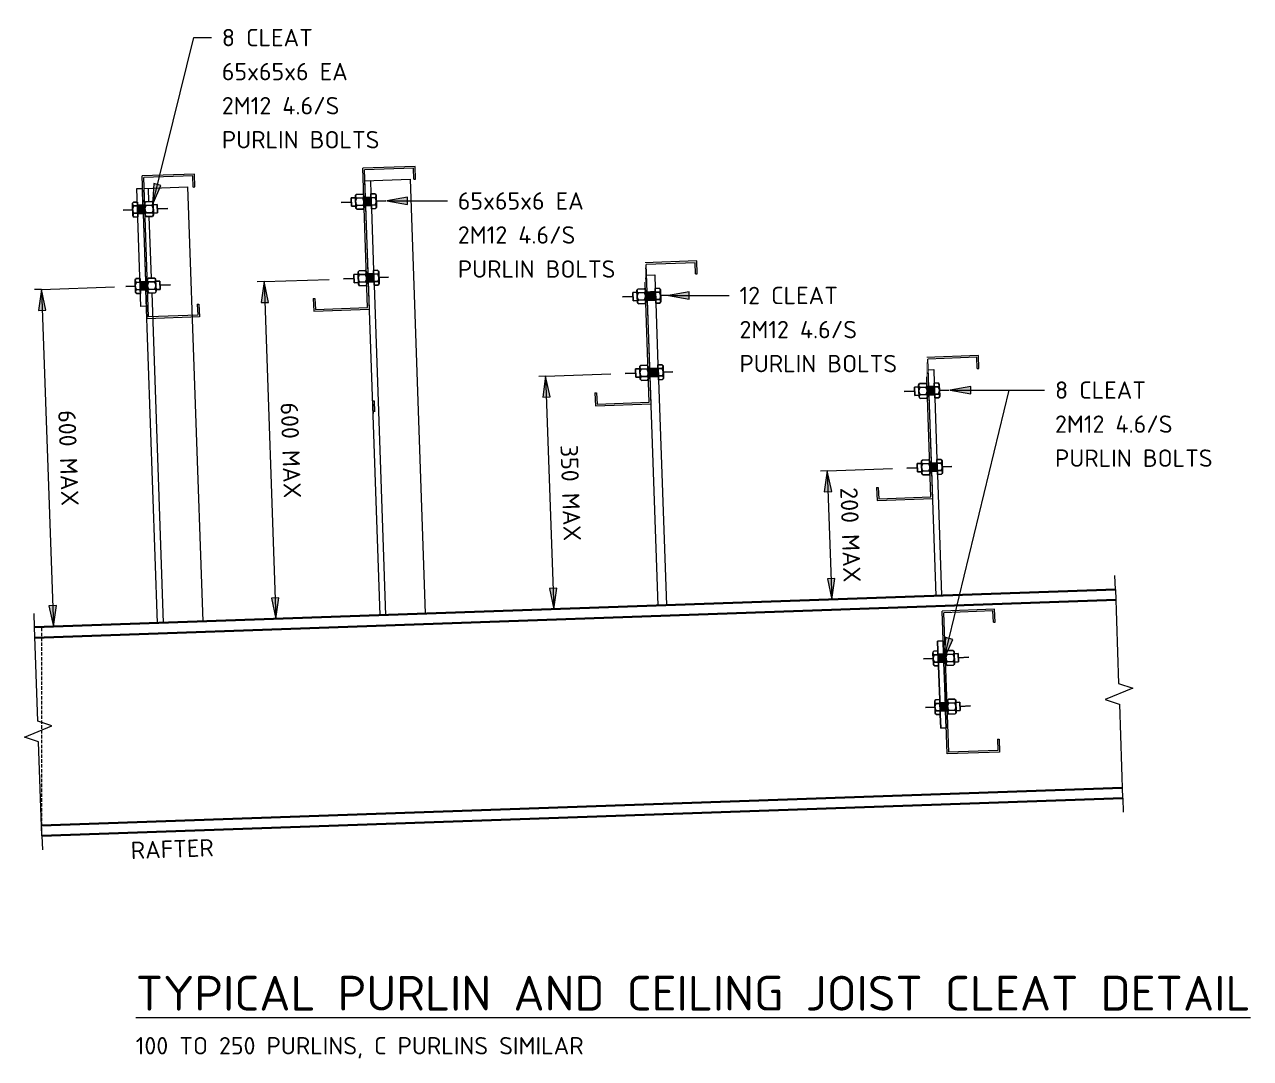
# Model space of a CAD drawing. Header units: millimetres. Extents: x 1168 to 16376, y 1585 to 4936.
# Drawn here: x 4746 to 6508, y 2176 to 3662 of the extents above; entities that cross this region are included whole.
import ezdxf

# ---------------------------------------------------------------- set-up
doc = ezdxf.new("R2010")
doc.units = ezdxf.units.MM
doc.linetypes.add('Dash', pattern=[7, 5, -2])
for name, color, linetype, lineweight in [('A-000-T_TEXT', 231, 'Continuous', 13), ('A-010-D_DIM', 211, 'Continuous', 13), ('A-010-D_DIM-10', 211, 'Continuous', 13), ('A-010-M_LINE', 90, 'Continuous', 13), ('Z-000-T_TEXT', 131, 'Continuous', 18), ('Z-060-M_DETAIL', 92, 'Continuous', 25), ('Z-200_P_REF_PLANE', 111, 'Dash', 13)]:
    doc.layers.add(name, color=color, linetype=linetype, lineweight=lineweight)
doc.styles.add('ISOCPEUR', font='isocpeur.ttf', dxfattribs={"height": 25})
doc.styles.add('ISOCPEUR_1', font='isocpeur.ttf', dxfattribs={"height": 50})
doc.dimstyles.new('2_5___Arrow', dxfattribs={"dimscale": 304.8, "dimtxt": 24.899529, "dimasz": 0.098425, "dimexe": 0.032808, "dimexo": 0.052493, "dimgap": 0.032808, "dimtad": 1, "dimdec": 0, "dimzin": 0, "dimdsep": 46, "dimtxsty": 'ISOCPEUR', "dimsah": 1, "dimcen": 0.09, "dimadec": 0, "dimazin": 0, "dimtfac": 1, "dimtdec": 4, "dimtix": 1, "dimtmove": 0, "dimatfit": 3, "dimfxl": 1, "dimtvp": 1, "dimtolj": 1, "dimtzin": 0, "dimlwd": 18, "dimlwe": 18, "dimarcsym": 2})

# ---------------------------------------------------------------- blocks, each defined once
blk = doc.blocks.new('NRP_Break Line _v2_ - Section-3988917-S6_901 - TYPICAL PURLIN AND CEILING JOIST CLEAT DETAIL')
at = {"layer": 'Z-060-M_DETAIL', "lineweight": 18}
for p, q in [((0, 0), (135, 0)), ((165, 0), (300, 0))]:
    blk.add_line(p, q, dxfattribs=at)
blk = doc.blocks.new('NRP_Bolt Detailed Section _v2_ - M12-3988971-S6_901 - TYPICAL PURLIN AND CEILING JOIST CLEAT DETAIL')
at = {"layer": 'Z-060-M_DETAIL'}
blk.add_hatch(color=256, dxfattribs=at).paths.add_polyline_path([(0, 6), (0, -6), (10.4, -6), (10.4, 6)])
for p, q in [((-7.3, 8), (-7.3, -8)), ((0, 10.7), (-5.8, 10.7)), ((0, 5.3), (-5.8, 5.3)), ((0, -10.7), (0, 10.7)), ((10.4, 6), (0, 6)), ((0, 6), (0, -6)), ((10.4, 8), (10.4, -8)), ((10.4, -6), (10.4, 6)), ((11.9, 10.7), (20.9, 10.7)), ((11.9, 5.3), (20.9, 5.3)), ((22.4, -8), (22.4, 8)), ((28.4, 6), (22.4, 6)), ((28.4, -6), (28.4, 6)), ((-7.3, 0), (-21, 0)), ((0, -5.3), (-5.8, -5.3)), ((0, -10.7), (-5.8, -10.7)), ((0, -6), (10.4, -6)), ((11.9, -5.3), (20.9, -5.3)), ((11.9, -10.7), (20.9, -10.7)), ((22.4, -6), (28.4, -6)), ((28.4, 0), (43.4, 0))]:
    blk.add_line(p, q, dxfattribs=at)
for centre, radius, start, end in [((-4.2, 8), 3.1, 120.5102, 239.4898), ((2.8, 0), 10.1, 148.1145, 211.8855), ((13.5, 8), 3.1, 120.5102, 239.4898), ((20.5, 0), 10.1, 148.1145, 211.8855), ((19.3, 8), 3.1, 300.5102, 59.4898), ((12.3, 0), 10.1, 328.1145, 31.8855), ((-4.2, -8), 3.1, 120.5102, 239.4898), ((13.5, -8), 3.1, 120.5102, 239.4898), ((19.3, -8), 3.1, 300.5102, 59.4898)]:
    blk.add_arc(centre, radius, start, end, dxfattribs=at)
blk = doc.blocks.new('NRP_Bolt Detailed Section _v2_ - M12-3989139-S6_901 - TYPICAL PURLIN AND CEILING JOIST CLEAT DETAIL')
at = {"layer": 'Z-060-M_DETAIL'}
blk.add_hatch(color=256, dxfattribs=at).paths.add_polyline_path([(0, 6), (0, -6), (14.4, -6), (14.4, 6)])
for p, q in [((-7.3, 8), (-7.3, -8)), ((0, 10.7), (-5.8, 10.7)), ((0, 5.3), (-5.8, 5.3)), ((0, -10.7), (0, 10.7)), ((14.4, 6), (0, 6)), ((0, 6), (0, -6)), ((14.4, 8), (14.4, -8)), ((14.4, -6), (14.4, 6)), ((15.9, 10.7), (24.9, 10.7)), ((15.9, 5.3), (24.9, 5.3)), ((26.4, -8), (26.4, 8)), ((32.4, 6), (26.4, 6)), ((32.4, -6), (32.4, 6)), ((-7.3, 0), (-21, 0)), ((0, -5.3), (-5.8, -5.3)), ((0, -10.7), (-5.8, -10.7)), ((0, -6), (14.4, -6)), ((15.9, -5.3), (24.9, -5.3)), ((15.9, -10.7), (24.9, -10.7)), ((26.4, -6), (32.4, -6)), ((32.4, 0), (47.4, 0))]:
    blk.add_line(p, q, dxfattribs=at)
for centre, radius, start, end in [((-4.2, 8), 3.1, 120.5102, 239.4898), ((2.8, 0), 10.1, 148.1145, 211.8855), ((17.5, 8), 3.1, 120.5102, 239.4898), ((24.5, 0), 10.1, 148.1145, 211.8855), ((23.3, 8), 3.1, 300.5102, 59.4898), ((16.3, 0), 10.1, 328.1145, 31.8855), ((-4.2, -8), 3.1, 120.5102, 239.4898), ((17.5, -8), 3.1, 120.5102, 239.4898), ((23.3, -8), 3.1, 300.5102, 59.4898)]:
    blk.add_arc(centre, radius, start, end, dxfattribs=at)
blk = doc.blocks.new('NRP_Purlin Cleat _v2_ - 150-3989145-S6_901 - TYPICAL PURLIN AND CEILING JOIST CLEAT DETAIL')
at = {"layer": 'Z-060-M_DETAIL'}
for points in [[(8, -36.3), (8, -24.3), (-3, -24.3), (-3, -36.3)], [(8, -106.3), (8, -94.3), (-3, -94.3), (-3, -106.3)]]:
    blk.add_hatch(color=256, dxfattribs=at).paths.add_polyline_path(points)
for p, q in [((0, 0), (0, -24.3)), ((8, 0), (0, 0)), ((8, -19.6), (8, 0)), ((-21, -30.3), (-36, -30.3)), ((-21, -36.3), (-21, -24.3)), ((-21, -24.3), (-15, -24.3)), ((-15, -38.3), (-15, -22.3)), ((-4.5, -19.6), (-13.5, -19.6)), ((-4.5, -25), (-13.5, -25)), ((-3, -22.3), (-3, -38.3)), ((-3, -24.3), (-3, -36.3)), ((8, -24.3), (-3, -24.3)), ((8, -19.6), (13.8, -19.6)), ((8, -41), (8, -19.6)), ((8, -36.3), (8, -24.3)), ((8, -25), (13.8, -25)), ((15.3, -22.3), (15.3, -38.3)), ((15.3, -30.3), (29, -30.3)), ((-15, -36.3), (-21, -36.3)), ((-4.5, -35.6), (-13.5, -35.6)), ((-4.5, -41), (-13.5, -41)), ((-3, -36.3), (8, -36.3)), ((0, -36.3), (0, -94.3)), ((8, -35.6), (13.8, -35.6)), ((8, -89.6), (8, -41)), ((8, -41), (13.8, -41)), ((-21, -100.3), (-36, -100.3)), ((-21, -106.3), (-21, -94.3)), ((-21, -94.3), (-15, -94.3)), ((-15, -108.3), (-15, -92.3)), ((-4.5, -89.6), (-13.5, -89.6)), ((-4.5, -95), (-13.5, -95)), ((-4.5, -105.6), (-13.5, -105.6)), ((-3, -92.3), (-3, -108.3)), ((-3, -94.3), (-3, -106.3)), ((8, -94.3), (-3, -94.3)), ((8, -89.6), (13.8, -89.6)), ((8, -111), (8, -89.6)), ((8, -106.3), (8, -94.3)), ((8, -95), (13.8, -95)), ((8, -105.6), (13.8, -105.6)), ((15.3, -92.3), (15.3, -108.3)), ((15.3, -100.3), (29, -100.3)), ((-15, -106.3), (-21, -106.3)), ((-4.5, -111), (-13.5, -111)), ((-3, -106.3), (8, -106.3)), ((0, -106.3), (0, -125.3)), ((8, -125.3), (8, -111)), ((8, -111), (13.8, -111)), ((0, -125.3), (8, -125.3))]:
    blk.add_line(p, q, dxfattribs=at)
for centre, radius, start, end in [((-11.9, -22.3), 3.1, 120.5102, 239.4898), ((-4.9, -30.3), 10.1, 148.1145, 211.8855), ((-6.1, -22.3), 3.1, 300.5102, 59.4898), ((-13.1, -30.3), 10.1, 328.1145, 31.8855), ((12.2, -22.3), 3.1, 300.5102, 59.4898), ((5.2, -30.3), 10.1, 328.1145, 31.8855), ((-11.9, -38.3), 3.1, 120.5102, 239.4898), ((-6.1, -38.3), 3.1, 300.5102, 59.4898), ((12.2, -38.3), 3.1, 300.5102, 59.4898), ((-11.9, -92.3), 3.1, 120.5102, 239.4898), ((-4.9, -100.3), 10.1, 148.1145, 211.8855), ((-11.9, -108.3), 3.1, 120.5102, 239.4898), ((-6.1, -92.3), 3.1, 300.5102, 59.4898), ((-13.1, -100.3), 10.1, 328.1145, 31.8855), ((-6.1, -108.3), 3.1, 300.5102, 59.4898), ((12.2, -92.3), 3.1, 300.5102, 59.4898), ((5.2, -100.3), 10.1, 328.1145, 31.8855), ((12.2, -108.3), 3.1, 300.5102, 59.4898)]:
    blk.add_arc(centre, radius, start, end, dxfattribs=at)
blk = doc.blocks.new('NRP_Bolt Detailed Section _v2_ - M12-3988969-S6_901 - TYPICAL PURLIN AND CEILING JOIST CLEAT DETAIL')
at = {"layer": 'Z-060-M_DETAIL'}
blk.add_hatch(color=256, dxfattribs=at).paths.add_polyline_path([(0, -6), (10.4, -6), (10.4, 6), (0, 6)])
for p, q in [((-7.3, 0), (-21, 0)), ((-7.3, -8), (-7.3, 8)), ((0, 10.7), (-5.8, 10.7)), ((0, 5.3), (-5.8, 5.3)), ((0, 10.7), (0, -10.7)), ((10.4, 6), (0, 6)), ((0, 6), (0, -6)), ((10.4, -8), (10.4, 8)), ((10.4, -6), (10.4, 6)), ((11.9, 10.7), (20.9, 10.7)), ((11.9, 5.3), (20.9, 5.3)), ((22.4, 8), (22.4, -8)), ((22.4, 6), (28.4, 6)), ((28.4, 6), (28.4, -6)), ((28.4, 0), (43.4, 0)), ((0, -5.3), (-5.8, -5.3)), ((0, -10.7), (-5.8, -10.7)), ((0, -6), (10.4, -6)), ((11.9, -5.3), (20.9, -5.3)), ((11.9, -10.7), (20.9, -10.7)), ((28.4, -6), (22.4, -6))]:
    blk.add_line(p, q, dxfattribs=at)
for centre, radius, start, end in [((-4.2, 8), 3.1, 120.5102, 239.4898), ((2.8, 0), 10.1, 148.1145, 211.8855), ((13.5, 8), 3.1, 120.5102, 239.4898), ((20.5, 0), 10.1, 148.1145, 211.8855), ((19.3, 8), 3.1, 300.5102, 59.4898), ((12.3, 0), 10.1, 328.1145, 31.8855), ((-4.2, -8), 3.1, 120.5102, 239.4898), ((13.5, -8), 3.1, 120.5102, 239.4898), ((19.3, -8), 3.1, 300.5102, 59.4898)]:
    blk.add_arc(centre, radius, start, end, dxfattribs=at)
blk = doc.blocks.new('DIMBLOCK7-S6_901 - TYPICAL PURLIN AND CEILING JOIST CLEAT DETAIL')
at = {"layer": 'A-010-D_DIM-10', "lineweight": 18}
for points in [[(5090, 3292.3), (5085.8, 3262.1), (5096.3, 3262.5)], [(5106.9, 2807.6), (5111.2, 2837.7), (5100.6, 2837.4)]]:
    blk.add_hatch(color=256, dxfattribs=at).paths.add_polyline_path(points)
for p, q in [((5090, 3292.3), (5080, 3291.9)), ((5090, 3292.3), (5085.8, 3262.1)), ((5090, 3292.3), (5183.5, 3295.6)), ((5090, 3292.3), (5106.9, 2807.6)), ((5096.3, 3262.5), (5090, 3292.3)), ((5085.8, 3262.1), (5096.3, 3262.5)), ((5111.2, 2837.7), (5100.6, 2837.4)), ((5100.6, 2837.4), (5106.9, 2807.6)), ((5106.9, 2807.6), (5111.2, 2837.7)), ((5106.9, 2807.6), (5096.9, 2807.2)), ((5106.9, 2807.6), (5112.1, 2807.8))]:
    blk.add_line(p, q, dxfattribs=at)
at = {"layer": 'A-010-D_DIM-10', "color": 0, "lineweight": 18, "insert": (5138.7, 3119.1), "char_height": 25, "width": 162.613, "attachment_point": 1, "rotation": 272, "line_spacing_factor": 1.149209, "style": 'ISOCPEUR'}
blk.add_mtext('600 MAX', dxfattribs=at)
blk = doc.blocks.new('DIMBLOCK8-S6_901 - TYPICAL PURLIN AND CEILING JOIST CLEAT DETAIL')
at = {"layer": 'A-010-D_DIM-10', "lineweight": 18}
for points in [[(5495, 3156.3), (5490.7, 3126.2), (5501.3, 3126.5)], [(5506.7, 2821.5), (5510.9, 2851.7), (5500.3, 2851.3)]]:
    blk.add_hatch(color=256, dxfattribs=at).paths.add_polyline_path(points)
for p, q in [((5495, 3156.3), (5485, 3156)), ((5495, 3156.3), (5490.7, 3126.2)), ((5495, 3156.3), (5588.5, 3159.6)), ((5495, 3156.3), (5506.7, 2821.5)), ((5501.3, 3126.5), (5495, 3156.3)), ((5490.7, 3126.2), (5501.3, 3126.5)), ((5510.9, 2851.7), (5500.3, 2851.3)), ((5500.3, 2851.3), (5506.7, 2821.5)), ((5506.7, 2821.5), (5510.9, 2851.7)), ((5506.7, 2821.5), (5496.7, 2821.2)), ((5506.7, 2821.5), (5511.9, 2821.7))]:
    blk.add_line(p, q, dxfattribs=at)
at = {"layer": 'A-010-D_DIM-10', "color": 0, "lineweight": 18, "insert": (5541.1, 3058.1), "char_height": 25, "width": 162.613, "attachment_point": 1, "rotation": 272, "line_spacing_factor": 1.149209, "style": 'ISOCPEUR'}
blk.add_mtext('350 MAX', dxfattribs=at)
blk = doc.blocks.new('DIMBLOCK9-S6_901 - TYPICAL PURLIN AND CEILING JOIST CLEAT DETAIL')
at = {"layer": 'A-010-D_DIM-10', "lineweight": 18}
for points in [[(5900, 3020.4), (5895.7, 2990.2), (5906.3, 2990.6)], [(5906.4, 2835.5), (5910.7, 2865.7), (5900.1, 2865.3)]]:
    blk.add_hatch(color=256, dxfattribs=at).paths.add_polyline_path(points)
for p, q in [((5900, 3020.4), (5890, 3020)), ((5900, 3020.4), (5895.7, 2990.2)), ((5900, 3020.4), (5993.5, 3023.7)), ((5900, 3020.4), (5906.4, 2835.5)), ((5906.3, 2990.6), (5900, 3020.4)), ((5895.7, 2990.2), (5906.3, 2990.6)), ((5910.7, 2865.7), (5900.1, 2865.3)), ((5900.1, 2865.3), (5906.4, 2835.5)), ((5906.4, 2835.5), (5910.7, 2865.7)), ((5906.4, 2835.5), (5896.4, 2835.2)), ((5906.4, 2835.5), (5911.6, 2835.7))]:
    blk.add_line(p, q, dxfattribs=at)
at = {"layer": 'A-010-D_DIM-10', "color": 0, "lineweight": 18, "insert": (5943.5, 2997.1), "char_height": 25, "width": 162.613, "attachment_point": 1, "rotation": 272, "line_spacing_factor": 1.149209, "style": 'ISOCPEUR'}
blk.add_mtext('200 MAX', dxfattribs=at)
blk = doc.blocks.new('DIMBLOCK10-S6_901 - TYPICAL PURLIN AND CEILING JOIST CLEAT DETAIL')
at = {"layer": 'A-010-D_DIM-10', "lineweight": 18}
for points in [[(4770.2, 3281.1), (4765.9, 3251), (4776.5, 3251.3)], [(4787.1, 2796.4), (4791.4, 2826.6), (4780.8, 2826.2)]]:
    blk.add_hatch(color=256, dxfattribs=at).paths.add_polyline_path(points)
for p, q in [((4770.2, 3281.1), (4760.2, 3280.8)), ((4770.2, 3281.1), (4765.9, 3251)), ((4770.2, 3281.1), (4875.1, 3284.8)), ((4770.2, 3281.1), (4787.1, 2796.4)), ((4776.5, 3251.3), (4770.2, 3281.1)), ((4765.9, 3251), (4776.5, 3251.3)), ((4791.4, 2826.6), (4780.8, 2826.2)), ((4780.8, 2826.2), (4787.1, 2796.4)), ((4787.1, 2796.4), (4791.4, 2826.6)), ((4787.1, 2796.4), (4777.1, 2796.1)), ((4787.1, 2796.4), (4792.3, 2796.6))]:
    blk.add_line(p, q, dxfattribs=at)
at = {"layer": 'A-010-D_DIM-10', "color": 0, "lineweight": 18, "insert": (4818.9, 3108), "char_height": 25, "width": 162.613, "attachment_point": 1, "rotation": 272, "line_spacing_factor": 1.149209, "style": 'ISOCPEUR'}
blk.add_mtext('600 MAX', dxfattribs=at)
blk = doc.blocks.new('DIMBLOCK11-S6_901 - TYPICAL PURLIN AND CEILING JOIST CLEAT DETAIL')
at = {"layer": 'A-010-D_DIM-10', "lineweight": 18}
for points in [[(5495, 3156.3), (5490.7, 3126.2), (5501.3, 3126.5)], [(5506.7, 2821.5), (5510.9, 2851.7), (5500.3, 2851.3)]]:
    blk.add_hatch(color=256, dxfattribs=at).paths.add_polyline_path(points)
for p, q in [((5495, 3156.3), (5485, 3156)), ((5495, 3156.3), (5490.7, 3126.2)), ((5495, 3156.3), (5588.5, 3159.6)), ((5495, 3156.3), (5506.7, 2821.5)), ((5501.3, 3126.5), (5495, 3156.3)), ((5490.7, 3126.2), (5501.3, 3126.5)), ((5510.9, 2851.7), (5500.3, 2851.3)), ((5500.3, 2851.3), (5506.7, 2821.5)), ((5506.7, 2821.5), (5510.9, 2851.7)), ((5506.7, 2821.5), (5496.7, 2821.2)), ((5506.7, 2821.5), (5511.9, 2821.7))]:
    blk.add_line(p, q, dxfattribs=at)
at = {"layer": 'A-010-D_DIM-10', "color": 0, "lineweight": 18, "insert": (5541.1, 3058.1), "char_height": 25, "width": 162.613, "attachment_point": 1, "rotation": 272, "line_spacing_factor": 1.149209, "style": 'ISOCPEUR'}
blk.add_mtext('350 MAX', dxfattribs=at)

msp = doc.modelspace()

# ---------------------------------------------------------------- hatches: boundary and pattern name
at = {"layer": 'A-000-T_TEXT', "lineweight": 18}
for points in [[(4929.5, 3402.9), (4941.8, 3430.7), (4931.5, 3433.3)], [(5266.5, 3408.3), (5296.5, 3403.1), (5296.5, 3413.6)], [(5671.5, 3272.4), (5701.5, 3267.1), (5701.5, 3277.7)], [(6076.5, 3136.4), (6106.5, 3131.2), (6106.5, 3141.7)], [(6068.1, 2750.2), (6080.3, 2778.1), (6070, 2780.6)]]:
    msp.add_hatch(color=7, dxfattribs=at).paths.add_polyline_path(points)

# ---------------------------------------------------------------- linework, layer by layer
at = {"layer": 'A-000-T_TEXT', "color": 7, "lineweight": 18}
for p, q in [((4929.5, 3402.9), (4989, 3643.1)), ((4989, 3643.1), (5014.4, 3643.1)), ((4931.5, 3433.3), (4929.5, 3402.9)), ((4929.5, 3402.9), (4941.8, 3430.7)), ((4941.8, 3430.7), (4931.5, 3433.3)), ((5296.5, 3413.6), (5266.5, 3408.3)), ((5266.5, 3408.3), (5296.5, 3403.1)), ((5266.5, 3408.3), (5353.7, 3408.3)), ((5296.5, 3403.1), (5296.5, 3413.6)), ((5701.5, 3277.7), (5671.5, 3272.4)), ((5671.5, 3272.4), (5701.5, 3267.1)), ((5671.5, 3272.4), (5758.7, 3272.4)), ((5701.5, 3267.1), (5701.5, 3277.7)), ((6106.5, 3141.7), (6076.5, 3136.4)), ((6106.5, 3131.2), (6106.5, 3141.7)), ((6068.1, 2750.2), (6161.6, 3136.4)), ((6076.5, 3136.4), (6106.5, 3131.2)), ((6076.5, 3136.4), (6212.4, 3136.4)), ((6161.6, 3136.4), (6212.4, 3136.4)), ((6070, 2780.6), (6068.1, 2750.2)), ((6068.1, 2750.2), (6080.3, 2778.1)), ((6080.3, 2778.1), (6070, 2780.6))]:
    msp.add_line(p, q, dxfattribs=at)
at = {"layer": 'A-010-M_LINE'}
for p, q in [((5307.4, 3458), (5232, 3455.3)), ((5239, 3254.9), (5232, 3455.3)), ((5305.1, 3455.5), (5234.5, 3453)), ((5305.6, 3439.4), (5305.1, 3455.5)), ((5308, 3439.5), (5307.4, 3458)), ((4990, 3446.9), (4914.6, 3444.3)), ((4921.8, 3239), (4914.6, 3444.3)), ((4987.7, 3444.4), (4917.1, 3441.9)), ((4924.1, 3241.5), (4917.1, 3441.9)), ((4988.2, 3428.3), (4987.7, 3444.4)), ((4990.6, 3428.4), (4990, 3446.9)), ((5241.5, 3252.5), (5234.5, 3453)), ((5305.6, 3439.4), (5308, 3439.5)), ((4988.2, 3428.3), (4990.6, 3428.4)), ((5712.4, 3322), (5637, 3319.4)), ((5644, 3118.9), (5637, 3319.4)), ((5710.1, 3319.5), (5639.5, 3317.1)), ((5646.5, 3116.6), (5639.5, 3317.1)), ((5710.6, 3303.5), (5710.1, 3319.5)), ((5713, 3303.5), (5712.4, 3322)), ((5710.6, 3303.5), (5713, 3303.5)), ((5160.9, 3268.2), (5163.3, 3268.3)), ((5160.9, 3268.2), (5161.6, 3249.8)), ((5163.3, 3268.3), (5163.9, 3252.2)), ((4994.7, 3243.9), (4924.1, 3241.5)), ((4994.1, 3260), (4996.5, 3260.1)), ((4994.1, 3260), (4994.7, 3243.9)), ((4996.5, 3260.1), (4997.2, 3241.6)), ((5161.6, 3249.8), (5241.5, 3252.5)), ((5163.9, 3252.2), (5239, 3254.9)), ((4997.2, 3241.6), (4921.8, 3239)), ((6117.4, 3186.1), (6042, 3183.4)), ((6049, 2983), (6042, 3183.4)), ((6115.1, 3183.6), (6044.5, 3181.1)), ((6051.5, 2980.7), (6044.5, 3181.1)), ((6115.6, 3167.5), (6115.1, 3183.6)), ((6118, 3167.6), (6117.4, 3186.1)), ((6115.6, 3167.5), (6118, 3167.6)), ((5246.1, 3121.1), (5248.5, 3121.2)), ((5246.1, 3121.1), (5246.8, 3102.6)), ((5248.5, 3121.2), (5249.1, 3105.1)), ((5565.9, 3132.3), (5568.3, 3132.4)), ((5565.9, 3132.3), (5566.6, 3113.8)), ((5568.3, 3132.4), (5568.9, 3116.3)), ((5566.6, 3113.8), (5646.5, 3116.6)), ((5568.9, 3116.3), (5644, 3118.9)), ((5970.9, 2996.3), (5973.3, 2996.4)), ((5970.9, 2996.3), (5971.6, 2977.9)), ((5971.6, 2977.9), (6051.5, 2980.7)), ((5973.3, 2996.4), (5973.9, 2980.3)), ((5973.9, 2980.3), (6049, 2983)), ((6140.5, 2821.4), (6065.1, 2818.7)), ((6141.2, 2802.9), (6140.5, 2821.4)), ((6072.3, 2613.5), (6065.1, 2818.7)), ((6138.2, 2818.9), (6067.6, 2816.4)), ((6074.6, 2615.9), (6067.6, 2816.4)), ((6138.8, 2802.8), (6138.2, 2818.9)), ((6138.8, 2802.8), (6141.2, 2802.9)), ((6144.6, 2634.5), (6147, 2634.6)), ((6144.6, 2634.5), (6145.2, 2618.4)), ((6147, 2634.6), (6147.7, 2616.1)), ((6147.7, 2616.1), (6072.3, 2613.5)), ((6145.2, 2618.4), (6074.6, 2615.9))]:
    msp.add_line(p, q, dxfattribs=at)
at = {"layer": 'A-010-M_LINE', "lineweight": 18}
for p, q in [((5235, 3437.4), (5300, 3439.7)), ((5235, 3437.4), (5243, 3437.7)), ((5243, 3437.7), (5243.7, 3418.4)), ((5300, 3439.7), (5321.8, 2815.1)), ((4907.2, 3426), (4915.2, 3426.3)), ((4913.1, 3256.7), (4907.2, 3426)), ((4916, 3402.3), (4915.2, 3426.3)), ((4917.6, 3426.4), (4980.2, 3428.5)), ((4923.2, 3426.5), (4923.9, 3407.2)), ((4980.2, 3428.5), (5002, 2803.9)), ((5235.9, 3413.5), (5235, 3437.4)), ((4919.9, 3292.3), (4916.5, 3390.3)), ((4924.6, 3385.9), (4927.7, 3297.3)), ((5239.7, 3303.5), (5236.3, 3401.5)), ((5244.4, 3397.1), (5247.5, 3308.5)), ((5640, 3301.5), (5652, 3301.9)), ((5640.8, 3277.5), (5640, 3301.5)), ((5652, 3301.9), (5652.7, 3282.6)), ((4937, 2801.6), (4920.3, 3280.4)), ((5256.8, 2812.8), (5240.1, 3291.5)), ((5248.3, 3287.1), (5264.8, 2813.1)), ((4928.5, 3276), (4945, 2801.9)), ((5644.7, 3167.6), (5641.3, 3265.5)), ((5653.4, 3261.3), (5656.5, 3172.7)), ((4921.1, 3257), (4913.1, 3256.7)), ((5656.6, 2826.8), (5645.1, 3155.6)), ((6045, 3165.5), (6053, 3165.8)), ((6045.8, 3141.6), (6045, 3165.5)), ((6053, 3165.8), (6053.7, 3146.5)), ((5657.3, 3151.3), (5668.6, 2827.2)), ((6049.7, 3031.6), (6046.3, 3129.6)), ((6054.4, 3125.2), (6057.5, 3036.6)), ((6056.3, 2840.7), (6050.1, 3019.6)), ((6058.3, 3015.2), (6064.3, 2841)), ((6064.3, 2841), (6056.3, 2840.7)), ((5668.6, 2827.2), (5656.6, 2826.8)), ((5264.8, 2813.1), (5256.8, 2812.8)), ((4945, 2801.9), (4937, 2801.6))]:
    msp.add_line(p, q, dxfattribs=at)
at = {"layer": 'A-010-M_LINE', "lineweight": 35}
for p, q in [((6314.2, 2849.7), (4760.1, 2795.5)), ((6314.7, 2834.7), (4760.7, 2780.5)), ((6324.1, 2564.9), (4770.1, 2510.6)), ((6324.7, 2549.9), (4770.6, 2495.7))]:
    msp.add_line(p, q, dxfattribs=at)
at = {"layer": 'Z-000-T_TEXT'}
for p, q in [((6314.2, 2849.7), (6313.5, 2869.7)), ((4760.1, 2795.5), (4759.4, 2815.5)), ((6318.9, 2714.8), (6339.1, 2708)), ((6339.1, 2708), (6299.7, 2691.6)), ((6299.7, 2691.6), (6319.9, 2684.8)), ((4745.6, 2637.4), (4785.1, 2653.8)), ((4785.1, 2653.8), (4764.8, 2660.6)), ((4765.9, 2630.6), (4745.6, 2637.4)), ((6324.7, 2549.9), (6325.4, 2529.9)), ((4770.6, 2495.7), (4771.3, 2475.7))]:
    msp.add_line(p, q, dxfattribs=at)
at = {"layer": 'Z-200_P_REF_PLANE'}
msp.add_line((4770.6, 2495.7), (4770.6, 2795.8), dxfattribs=at)

# ---------------------------------------------------------------- block references
at = {"layer": 'Z-060-M_DETAIL'}
for name, p, rotation in [('NRP_Bolt Detailed Section _v2_ - M12-3988969-S6_901 - TYPICAL PURLIN AND CEILING JOIST CLEAT DETAIL', (4908.3, 3396), 1.999999999999765), ('NRP_Bolt Detailed Section _v2_ - M12-3988971-S6_901 - TYPICAL PURLIN AND CEILING JOIST CLEAT DETAIL', (5244.1, 3407.7), 181.9999999999997), ('NRP_Bolt Detailed Section _v2_ - M12-3988969-S6_901 - TYPICAL PURLIN AND CEILING JOIST CLEAT DETAIL', (4912.1, 3286.1), 1.999999999998671), ('NRP_Bolt Detailed Section _v2_ - M12-3988971-S6_901 - TYPICAL PURLIN AND CEILING JOIST CLEAT DETAIL', (5247.9, 3297.8), 181.9999999999983), ('NRP_Bolt Detailed Section _v2_ - M12-3989139-S6_901 - TYPICAL PURLIN AND CEILING JOIST CLEAT DETAIL', (5653, 3271.9), 181.9999999999987), ('NRP_Bolt Detailed Section _v2_ - M12-3989139-S6_901 - TYPICAL PURLIN AND CEILING JOIST CLEAT DETAIL', (5656.9, 3162), 181.9999999999987), ('NRP_Bolt Detailed Section _v2_ - M12-3988971-S6_901 - TYPICAL PURLIN AND CEILING JOIST CLEAT DETAIL', (6054, 3135.8), 181.9999999999987), ('NRP_Bolt Detailed Section _v2_ - M12-3988971-S6_901 - TYPICAL PURLIN AND CEILING JOIST CLEAT DETAIL', (6057.9, 3025.9), 181.9999999999987), ('NRP_Purlin Cleat _v2_ - 150-3989145-S6_901 - TYPICAL PURLIN AND CEILING JOIST CLEAT DETAIL', (6071, 2650.8), 182.0000000000025)]:
    msp.add_blockref(name, p, dxfattribs=dict(at, rotation=rotation))
at = {"layer": 'Z-060-M_DETAIL', "lineweight": 18}
for p, rotation in [((6314.2, 2849.7), 272.0000000000069), ((4770.6, 2495.7), 92.00000000000645)]:
    msp.add_blockref('NRP_Break Line _v2_ - Section-3988917-S6_901 - TYPICAL PURLIN AND CEILING JOIST CLEAT DETAIL', p, dxfattribs=dict(at, rotation=rotation))

# ---------------------------------------------------------------- texts
at = {"layer": 'A-000-T_TEXT', "color": 7, "lineweight": 18, "char_height": 25, "attachment_point": 1, "style": 'ISOCPEUR', "bg_fill": 3, "box_fill_scale": 1.25, "bg_fill_color": 256, "bg_fill_true_color": 13158600, "bg_fill_transparency": 0}
for s, insert, width in [('65x65x6 EA', (5029.4, 3606.7), 218.861), ('2M12 4.6/S', (5029.4, 3557.7), 204.43), ('PURLIN BOLTS', (5029.4, 3508.8), 262.954), ('2M12 4.6/S', (5368.7, 3371.9), 204.43), ('2M12 4.6/S', (5773.7, 3235.9), 204.43), ('2M12 4.6/S', (6227.4, 3100), 204.43), ('PURLIN BOLTS', (6227.4, 3051.1), 262.954)]:
    msp.add_mtext(s, dxfattribs=dict(at, insert=insert, width=width))
at = {"layer": 'A-000-T_TEXT', "color": 7, "lineweight": 18, "insert": (4897.9, 2487.2), "char_height": 25, "width": 142.7, "attachment_point": 1, "rotation": 2, "style": 'ISOCPEUR'}
msp.add_mtext('RAFTER', dxfattribs=at)
at = {"layer": 'A-000-T_TEXT', "color": 7, "lineweight": 18, "attachment_point": 1}
for s, insert, char_height, width, style in [('\\LTYPICAL PURLIN AND CEILING JOIST CLEAT DETAIL', (4905.5, 2294.5), 50, 1872.742, 'ISOCPEUR_1'), ('100 TO 250 PURLINS, C PURLINS SIMILAR', (4905.5, 2206.5), 25, 757.595, 'ISOCPEUR')]:
    msp.add_mtext(s, dxfattribs=dict(at, insert=insert, char_height=char_height, width=width, style=style))

# ---------------------------------------------------------------- dimensions: what is measured, and where the dimension line sits
at = {"layer": 'A-010-D_DIM', "lineweight": 18}
for base, p1, p2, text, override, picture, middle in [((4787.1, 2796.4), (4891.1, 3285.3), (4808.3, 2797.2), '600 MAX', {"dimpost": '<>', "dimfxl": 495.158969}, 'DIMBLOCK10-S6_901 - TYPICAL PURLIN AND CEILING JOIST CLEAT DETAIL', (4801.1, 3039.6)), ((5106.9, 2807.6), (5199.5, 3296.1), (5128.1, 2808.3), '600 MAX', {"dimpost": '<>', "dimfxl": 492.988058}, 'DIMBLOCK7-S6_901 - TYPICAL PURLIN AND CEILING JOIST CLEAT DETAIL', (5121, 3050.7)), ((5506.7, 2821.5), (5604.5, 3160.2), (5527.9, 2822.3), '350 MAX', {"dimpost": '<>', "dimfxl": 346.463888}, 'DIMBLOCK8-S6_901 - TYPICAL PURLIN AND CEILING JOIST CLEAT DETAIL', (5523.3, 2989.7)), ((5506.7, 2821.5), (5604.5, 3160.2), (5527.9, 2822.3), '350 MAX', {"dimpost": '<>', "dimfxl": 346.463888}, 'DIMBLOCK11-S6_901 - TYPICAL PURLIN AND CEILING JOIST CLEAT DETAIL', (5523.3, 2989.7)), ((5906.4, 2835.5), (6009.5, 3024.2), (5927.6, 2836.2), '200 MAX', {"dimpost": '<>', "dimfxl": 205.029817}, 'DIMBLOCK9-S6_901 - TYPICAL PURLIN AND CEILING JOIST CLEAT DETAIL', (5925.7, 2928.7))]:
    dim = msp.add_linear_dim(base=base, p1=p1, p2=p2, angle=272, text=text, dimstyle='2_5___Arrow', override=override, dxfattribs=at)
    dim.commit()
    dim.dimension.update_dxf_attribs({"geometry": picture, "text_midpoint": middle})

# ---------------------------------------------------------------- next in the draw order: texts
at = {"layer": 'A-000-T_TEXT', "color": 7, "lineweight": 18, "char_height": 25, "attachment_point": 1, "style": 'ISOCPEUR', "bg_fill": 3, "box_fill_scale": 1.25, "bg_fill_color": 256, "bg_fill_true_color": 13158600, "bg_fill_transparency": 0}
for s, insert, width in [('8 CLEAT', (5029.4, 3655.6), 156.329), ('65x65x6 EA', (5368.7, 3420.8), 218.861), ('PURLIN BOLTS', (5368.7, 3322.9), 262.954), ('12 CLEAT', (5773.7, 3284.9), 171.561), ('PURLIN BOLTS', (5773.7, 3187), 262.954), ('8 CLEAT', (6227.4, 3148.9), 156.329)]:
    msp.add_mtext(s, dxfattribs=dict(at, insert=insert, width=width))

doc.saveas('drawing.dxf')
